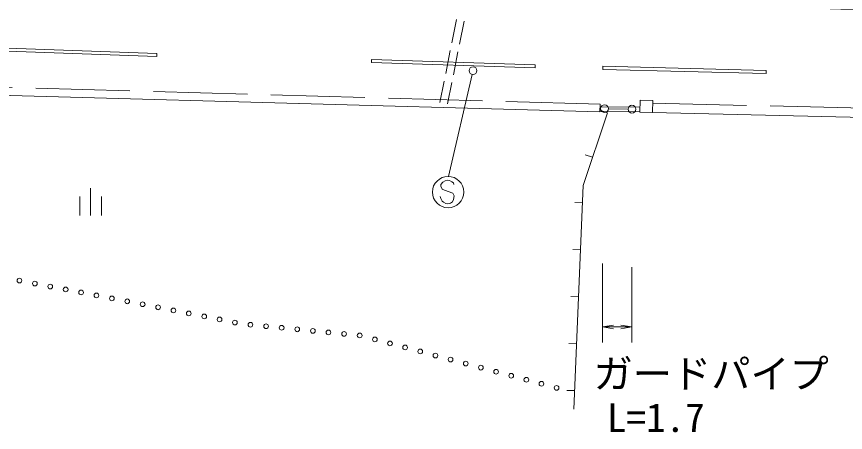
# Model space of a CAD drawing. Units: millimetres, scale not verified. Extents: x 40000 to 680000, y 20000 to 380000.
# Drawn here: x 254475 to 307337, y 255247 to 281789 of the extents above; entities that cross this region are included whole.
import ezdxf
from ezdxf.enums import TextEntityAlignment as Align

# ---------------------------------------------------------------- set-up
doc = ezdxf.new("R2010")
doc.units = ezdxf.units.MM
doc.header["$LTSCALE"] = 1000
doc.linetypes.add('CHAIN', pattern=[18.5, 12, -1.5, 3.5, -1.5])
doc.linetypes.add('DASHED', pattern=[7.5, 6, -1.5])
for name, color, linetype, lineweight in [('M-BGD', 7, 'Continuous', 13), ('M-BMK', 2, 'CHAIN', 13), ('M-STR-HTXT', 7, 'Continuous', 13), ('M-STR-STRC', 7, 'Continuous', 13), ('M-WORK', 1, 'Continuous', 13)]:
    doc.layers.add(name, color=color, linetype=linetype, lineweight=lineweight)
doc.styles.add('ＭＳ ゴシック', font='')
doc.styles.get('ＭＳ ゴシック').set_extended_font_data('MS Gothic')

# ---------------------------------------------------------------- blocks, each defined once
blk = doc.blocks.new('open_arrow')
at = {"color": 0, "linetype": 'Continuous', "lineweight": -2}
blk.add_lwpolyline([(7.5, 1.25), (0, 0), (7.5, -1.25)], dxfattribs=at)

msp = doc.modelspace()

# ---------------------------------------------------------------- linework, layer by layer
at = {"layer": 'M-BGD'}
for p, q in [((239634, 280280), (263421, 279440)), ((239627, 280080), (263414, 279240)), ((263414, 279240), (263421, 279440)), ((277105, 278847), (277111, 279047)), ((277105, 278847), (287546, 278514)), ((277111, 279047), (287552, 278714)), ((287546, 278514), (287552, 278714)), ((291860, 278419), (291865, 278618)), ((291865, 278618), (302284, 278353)), ((291860, 278419), (302279, 278153)), ((302279, 278153), (302284, 278353)), ((291672, 275702), (230011, 277434)), ((294213, 276034), (291668, 276002)), ((291686, 276202), (291672, 275702)), ((294219, 275682), (294242, 276459)), ((294242, 276459), (295046, 276435)), ((295046, 276435), (295023, 275659)), ((294217, 275734), (291672, 275702)), ((292159, 275653), (291685, 275811)), ((292226, 275906), (293472, 275881)), ((295023, 275659), (294219, 275682)), ((295023, 275659), (321169, 275042)), ((291215, 272806), (290740, 272964)), ((259199, 269090), (259199, 270840)), ((258499, 269090), (258499, 270315)), ((259899, 269090), (259899, 270315)), ((290574, 269903), (290075, 269924)), ((290450, 266906), (289950, 266926)), ((290325, 263908), (289825, 263929)), ((290200, 260911), (289701, 260932)), ((290076, 257913), (289576, 257934))]:
    msp.add_line(p, q, dxfattribs=at)
at = {"layer": 'M-BGD', "linetype": 'DASHED'}
for p, q in [((291686, 276202), (230033, 277933)), ((295038, 276258), (321691, 275630))]:
    msp.add_line(p, q, dxfattribs=at)
at = {"layer": 'M-BGD'}
msp.add_lwpolyline([(292159, 275653), (290620, 271016), (290026, 256726)], dxfattribs=at)
for centre in [(291976, 275911), (293722, 275876)]:
    msp.add_circle(centre, 249, dxfattribs=at)
at = {"layer": 'M-BMK'}
msp.add_arc((409066, 3780784), 3500000, 267.55044, 268.97535, dxfattribs=at)
at = {"layer": 'M-STR-HTXT'}
for p, q in [((291853, 266039), (291853, 260980)), ((293722, 265804), (293722, 260980)), ((291853, 261980), (293722, 261980))]:
    msp.add_line(p, q, dxfattribs=at)
at = {"layer": 'M-STR-STRC'}
for p, q in [((283528, 278093), (282014, 271587)), ((281668, 271212), (281540, 271074)), ((281799, 271305), (281668, 271212)), ((281965, 271339), (281799, 271305)), ((282081, 271322), (281965, 271339)), ((282225, 271250), (282081, 271322)), ((282335, 271175), (282225, 271250)), ((281540, 271074), (281524, 270960)), ((281524, 270960), (281609, 270778)), ((281609, 270778), (281760, 270704)), ((281760, 270704), (282293, 270516)), ((282370, 271064), (282335, 271175)), ((281526, 270185), (281487, 270295)), ((281610, 270008), (281526, 270185)), ((282293, 270516), (282373, 270343)), ((282373, 270343), (282343, 270116)), ((281713, 269934), (281610, 270008)), ((281860, 269859), (281713, 269934)), ((281980, 269842), (281860, 269859)), ((282147, 269871), (281980, 269842)), ((282272, 269967), (282147, 269871)), ((282343, 270116), (282272, 269967))]:
    msp.add_line(p, q, dxfattribs=at)
for centre, radius in [((283585, 278337), 250), ((281997, 270587), 1000)]:
    msp.add_circle(centre, radius, dxfattribs=at)
at = {"layer": 'M-WORK'}
for p, q in [((282236, 280123), (282531, 281593)), ((282726, 280024), (283021, 281495)), ((281843, 278162), (282138, 279633)), ((282333, 278064), (282628, 279534)), ((281472, 276312), (281745, 277672)), ((281962, 276214), (282235, 277573))]:
    msp.add_line(p, q, dxfattribs=at)
for centre in [(254660, 264938), (255642, 264749), (256624, 264560), (257606, 264371), (258588, 264181), (259570, 263992), (260552, 263803), (261534, 263614), (262516, 263424), (263497, 263232), (264478, 263038), (265459, 262844), (266440, 262650), (267421, 262455), (268402, 262261), (269391, 262121), (270386, 262023), (271381, 261925), (272376, 261828), (273372, 261730), (274367, 261632), (275362, 261534), (276357, 261436), (277325, 261187), (278291, 260929), (279257, 260671), (280223, 260413), (281190, 260155), (282156, 259897), (283122, 259639), (284088, 259381), (285054, 259123), (286020, 258865), (286987, 258607), (287953, 258349), (288919, 258091)]:
    msp.add_circle(centre, 150, dxfattribs=at)

# ---------------------------------------------------------------- block references
at = {"layer": 'M-STR-HTXT', "xscale": 93.3, "yscale": 93.3}
msp.add_blockref('open_arrow', (291853, 261980), dxfattribs=at)
at = {"layer": 'M-STR-HTXT', "xscale": 93.3, "yscale": 93.3, "rotation": 180}
msp.add_blockref('open_arrow', (293722, 261980), dxfattribs=at)

# ---------------------------------------------------------------- texts
at = {"layer": 'M-STR-HTXT', "style": 'ＭＳ ゴシック'}
msp.add_text('ガードパイプ', height=1833, dxfattribs=at).set_placement((298777, 258993), align=Align.MIDDLE_CENTER)
msp.add_text('L=1.7', height=1833, dxfattribs=at).set_placement((295243, 254727), align=Align.BOTTOM_CENTER)

doc.saveas('drawing.dxf')
